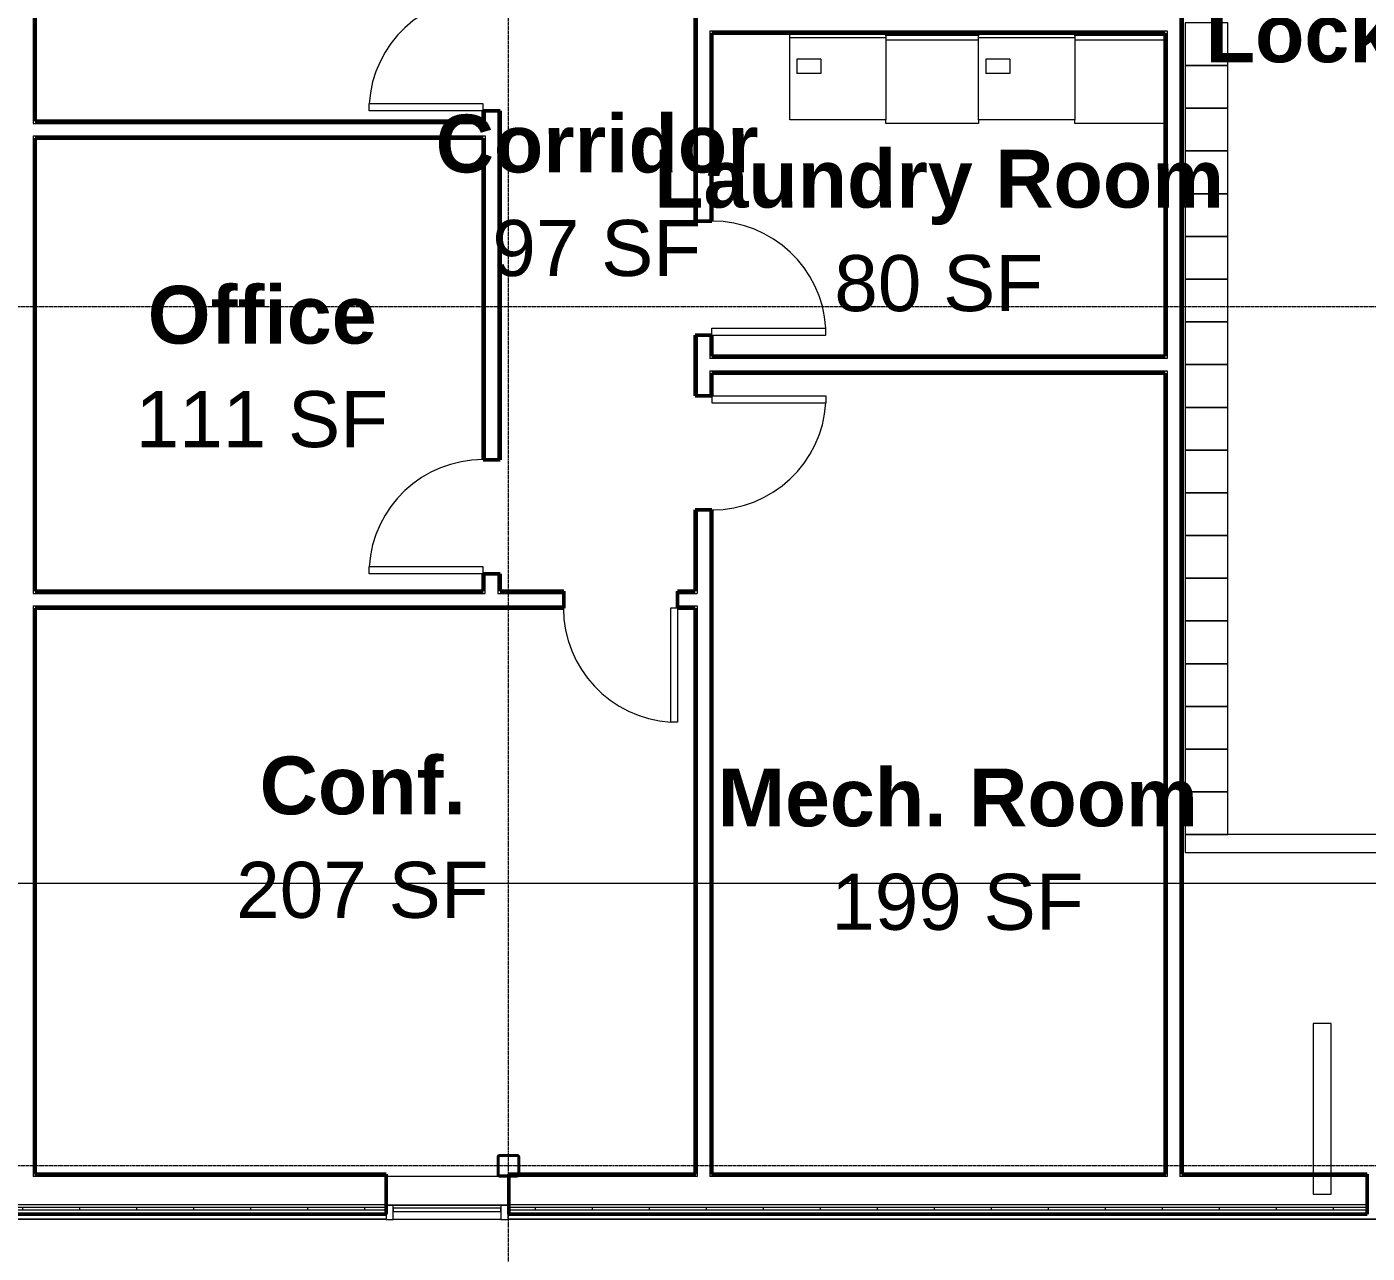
# Model space of a CAD drawing. Header units: inches. Extents: x 21806 to 26875, y -23174 to -20350.
# Drawn here: x 24977.1 to 25353.5, y -22808.9 to -22464.4 of the extents above; entities that cross this region are included whole.
import ezdxf

# ---------------------------------------------------------------- set-up
doc = ezdxf.new("R2010")
doc.units = ezdxf.units.IN
doc.header["$MEASUREMENT"] = 0
doc.linetypes.add('Grid Line 1_2_', pattern=[0.875, 0.5, -0.125, 0.125, -0.125])
for name, color, linetype, lineweight in [('A-DOOR', 31, 'Continuous', 13), ('A-GLAZ-CURT', 52, 'Continuous', 9), ('A-GLAZ-CWMG', 51, 'Continuous', 9), ('A-WALL', 113, 'Continuous', 13), ('A-WALL-PATT', 111, 'Continuous', 50), ('C-BLDG-PADS', 91, 'Continuous', 9), ('C-TOPO', 7, 'Continuous', 9), ('G-ANNO-SYMB', 111, 'Continuous', 9), ('I-FURN', 30, 'Continuous', 9), ('I-WALL', 2, 'Continuous', 13), ('L-SITE-WALL', 31, 'Continuous', 13), ('M-AREA-IDEN', 171, 'Continuous', 9), ('P-SANR-FIXT', 6, 'Continuous', 9), ('Q-SPCQ', 91, 'Continuous', 9), ('S-BEAM', 12, 'Continuous', 9), ('S-COLS', 52, 'Continuous', 9), ('S-GRID', 1, 'Continuous', 9)]:
    doc.layers.add(name, color=color, linetype=linetype, lineweight=lineweight)
doc.styles.add('Arial_2', font='arial.ttf', dxfattribs={"height": 15.736527})
doc.styles.add('Arial_B_1', font='arialbd.ttf', dxfattribs={"height": 16.236099})
pattern_1 = [(0, (0, 0), (40.96, 10.24), [1.69, -29.03, 1.69, -29.03, -163.84]), (0, (0, 0), (40.96, 10.24), [-61.44, 1.69, -59.75, 1.69, -29.03, -71.68]), (0, (0, 0), (40.96, 10.24), [-153.6, 1.69, -18.79, 1.69, -49.51]), (120, (15.36, 5.12), (-29.3481, 30.3524005), [1.69, -29.03, 1.69, -29.03, -163.84]), (120, (15.36, 5.12), (-29.3481, 30.3524005), [-61.44, 1.69, -59.75, 1.69, -29.03, -71.68]), (120, (15.36, 5.12), (-29.3481, 30.3524005), [-153.6, 1.69, -18.79, 1.69, -49.51]), (240, (20.48, 25.6), (-11.6119, -40.5924005), [1.69, -29.03, 1.69, -29.03, -163.84]), (240, (20.48, 25.6), (-11.6119, -40.5924005), [-61.44, 1.69, -59.75, 1.69, -29.03, -71.68]), (240, (20.48, 25.6), (-11.6119, -40.5924005), [-153.6, 1.69, -18.79, 1.69, -49.51])]
pattern_2 = [(0, (0, 0), (0, 16), []), (90, (0, 0), (-16, 1e-15), [])]

# ---------------------------------------------------------------- blocks, each defined once
blk = doc.blocks.new('Locker-Double S_Floor Plan21')
at = {"layer": 'I-FURN', "color": 7}
for p, q in [((12, 12), (0, 12)), ((0, 12), (0, 0)), ((12, 0), (12, 12)), ((0, 0), (12, 0))]:
    blk.add_line(p, q, dxfattribs=at)
blk = doc.blocks.new('Locker-Double S_Floor Plan22')
at = {"layer": 'I-FURN', "color": 7}
for p, q in [((12, 12), (0, 12)), ((0, 12), (0, 0)), ((12, 0), (12, 12)), ((0, 0), (12, 0))]:
    blk.add_line(p, q, dxfattribs=at)
blk = doc.blocks.new('Locker-Double S_Floor Plan23')
at = {"layer": 'I-FURN', "color": 7}
for p, q in [((12, 12), (0, 12)), ((0, 12), (0, 0)), ((12, 0), (12, 12)), ((0, 0), (12, 0))]:
    blk.add_line(p, q, dxfattribs=at)
blk = doc.blocks.new('Locker-Double S_Floor Plan24')
at = {"layer": 'I-FURN', "color": 7}
for p, q in [((12, 12), (0, 12)), ((0, 12), (0, 0)), ((12, 0), (12, 12)), ((0, 0), (12, 0))]:
    blk.add_line(p, q, dxfattribs=at)
blk = doc.blocks.new('Locker-Double S_Floor Plan25')
at = {"layer": 'I-FURN', "color": 7}
for p, q in [((12, 12), (0, 12)), ((0, 12), (0, 0)), ((12, 0), (12, 12)), ((0, 0), (12, 0))]:
    blk.add_line(p, q, dxfattribs=at)
blk = doc.blocks.new('Locker-Double S_Floor Plan26')
at = {"layer": 'I-FURN', "color": 7}
for p, q in [((12, 12), (0, 12)), ((0, 12), (0, 0)), ((12, 0), (12, 12)), ((0, 0), (12, 0))]:
    blk.add_line(p, q, dxfattribs=at)
blk = doc.blocks.new('Locker-Double S_Floor Plan27')
at = {"layer": 'I-FURN', "color": 7}
for p, q in [((12, 12), (0, 12)), ((0, 12), (0, 0)), ((12, 0), (12, 12)), ((0, 0), (12, 0))]:
    blk.add_line(p, q, dxfattribs=at)
blk = doc.blocks.new('Locker-Double S_Floor Plan28')
at = {"layer": 'I-FURN', "color": 7}
for p, q in [((12, 12), (0, 12)), ((0, 12), (0, 0)), ((12, 0), (12, 12)), ((0, 0), (12, 0))]:
    blk.add_line(p, q, dxfattribs=at)
blk = doc.blocks.new('Locker-Double S_Floor Plan29')
at = {"layer": 'I-FURN', "color": 7}
for p, q in [((12, 12), (0, 12)), ((0, 12), (0, 0)), ((12, 0), (12, 12)), ((0, 0), (12, 0))]:
    blk.add_line(p, q, dxfattribs=at)
blk = doc.blocks.new('Locker-Double S_Floor Plan30')
at = {"layer": 'I-FURN', "color": 7}
for p, q in [((12, 12), (0, 12)), ((0, 12), (0, 0)), ((12, 0), (12, 12)), ((0, 0), (12, 0))]:
    blk.add_line(p, q, dxfattribs=at)
blk = doc.blocks.new('Locker-Double S_Floor Plan31')
at = {"layer": 'I-FURN', "color": 7}
for p, q in [((12, 12), (0, 12)), ((0, 12), (0, 0)), ((12, 0), (12, 12)), ((0, 0), (12, 0))]:
    blk.add_line(p, q, dxfattribs=at)
blk = doc.blocks.new('Locker-Double S_Floor Plan32')
at = {"layer": 'I-FURN', "color": 7}
for p, q in [((12, 12), (0, 12)), ((0, 12), (0, 0)), ((12, 0), (12, 12)), ((0, 0), (12, 0))]:
    blk.add_line(p, q, dxfattribs=at)
blk = doc.blocks.new('Locker-Double S_Floor Plan33')
at = {"layer": 'I-FURN', "color": 7}
for p, q in [((12, 12), (0, 12)), ((0, 12), (0, 0)), ((12, 0), (12, 12)), ((0, 0), (12, 0))]:
    blk.add_line(p, q, dxfattribs=at)
blk = doc.blocks.new('Locker-Double S_Floor Plan34')
at = {"layer": 'I-FURN', "color": 7}
for p, q in [((12, 12), (0, 12)), ((0, 12), (0, 0)), ((12, 0), (12, 12)), ((0, 0), (12, 0))]:
    blk.add_line(p, q, dxfattribs=at)
blk = doc.blocks.new('Locker-Double S_Floor Plan35')
at = {"layer": 'I-FURN', "color": 7}
for p, q in [((12, 12), (0, 12)), ((0, 12), (0, 0)), ((12, 0), (12, 12)), ((0, 0), (12, 0))]:
    blk.add_line(p, q, dxfattribs=at)
blk = doc.blocks.new('Locker-Double S_Floor Plan36')
at = {"layer": 'I-FURN', "color": 7}
for p, q in [((12, 12), (0, 12)), ((0, 12), (0, 0)), ((12, 0), (12, 12)), ((0, 0), (12, 0))]:
    blk.add_line(p, q, dxfattribs=at)
blk = doc.blocks.new('Locker-Double S_Floor Plan37')
at = {"layer": 'I-FURN', "color": 7}
for p, q in [((12, 12), (0, 12)), ((0, 12), (0, 0)), ((12, 0), (12, 12)), ((0, 0), (12, 0))]:
    blk.add_line(p, q, dxfattribs=at)
blk = doc.blocks.new('Locker-Double S_Floor Plan38')
at = {"layer": 'I-FURN', "color": 7}
for p, q in [((12, 12), (0, 12)), ((0, 12), (0, 0)), ((12, 0), (12, 12)), ((0, 0), (12, 0))]:
    blk.add_line(p, q, dxfattribs=at)
blk = doc.blocks.new('Locker-Double S_Floor Plan39')
at = {"layer": 'I-FURN', "color": 7}
for p, q in [((12, 12), (0, 12)), ((0, 12), (0, 0)), ((12, 0), (12, 12)), ((0, 0), (12, 0))]:
    blk.add_line(p, q, dxfattribs=at)
blk = doc.blocks.new('Locker Rooms_Ryan_ifc-1-First Floor Plan')
at = {"layer": 'A-WALL', "color": 250}
for p, q in [((25378.89, -22691.3), (25302.39, -22691.3)), ((25302.39, -22691.3), (25302.39, -22696.3)), ((25302.39, -22696.3), (25378.89, -22696.3)), ((25343.39, -22744.3), (25338.39, -22744.3)), ((25338.39, -22744.3), (25338.39, -22792.3)), ((25343.39, -22792.3), (25343.39, -22744.3)), ((25338.39, -22792.3), (25343.39, -22792.3))]:
    blk.add_line(p, q, dxfattribs=at)
at = {"lineweight": 9}
for name, p in [('Locker-Double S_Floor Plan21', (25302.39, -22475.3)), ('Locker-Double S_Floor Plan22', (25302.39, -22487.3)), ('Locker-Double S_Floor Plan23', (25302.39, -22499.3)), ('Locker-Double S_Floor Plan24', (25302.39, -22511.3)), ('Locker-Double S_Floor Plan25', (25302.39, -22523.3)), ('Locker-Double S_Floor Plan26', (25302.39, -22535.3)), ('Locker-Double S_Floor Plan27', (25302.39, -22547.3)), ('Locker-Double S_Floor Plan28', (25302.39, -22559.3)), ('Locker-Double S_Floor Plan29', (25302.39, -22571.3)), ('Locker-Double S_Floor Plan30', (25302.39, -22583.3)), ('Locker-Double S_Floor Plan31', (25302.39, -22595.3)), ('Locker-Double S_Floor Plan32', (25302.39, -22607.3)), ('Locker-Double S_Floor Plan33', (25302.39, -22619.3)), ('Locker-Double S_Floor Plan34', (25302.39, -22631.3)), ('Locker-Double S_Floor Plan35', (25302.39, -22643.3)), ('Locker-Double S_Floor Plan36', (25302.39, -22655.3)), ('Locker-Double S_Floor Plan37', (25302.39, -22667.3)), ('Locker-Double S_Floor Plan38', (25302.39, -22679.3)), ('Locker-Double S_Floor Plan39', (25302.39, -22691.3))]:
    blk.add_blockref(name, p, dxfattribs=at)
blk = doc.blocks.new('HSS-Hollow Structural Section-Column - HSS6X6X1_4-V6-First Floor Plan')
at = {"layer": 'S-COLS'}
h = blk.add_hatch(dxfattribs=at)
h.set_pattern_fill('FP_6', color=256, style=0, pattern_type=2)
h.set_pattern_definition([(225, (25112.39, -22784.303), (12.6713535, -12.6713535), []), (225, (25112.39, -22803.503), (12.6713535, -12.6713535), [])])
h.paths.add_polyline_path([(2.53, 3), (-2.53, 3), (-2.86, 2.86), (-3, 2.53), (-3, -2.53), (-2.86, -2.86), (-2.53, -3), (2.53, -3), (2.86, -2.86), (3, -2.53), (3, 2.53), (2.86, 2.86)], flags=0)
h.paths.add_polyline_path([(2.53, 2.77), (2.7, 2.7), (2.77, 2.53), (2.77, -2.53), (2.7, -2.7), (2.53, -2.77), (-2.53, -2.77), (-2.7, -2.7), (-2.77, -2.53), (-2.77, 2.53), (-2.7, 2.7), (-2.53, 2.77)], flags=0)
at = {"layer": 'S-COLS', "lineweight": 30}
for p, q in [((-3, 2.53), (-3, -2.53)), ((-2.77, -2.53), (-2.77, 2.53)), ((2.53, 3), (-2.53, 3)), ((-2.53, 2.77), (2.53, 2.77)), ((2.77, 2.53), (2.77, -2.53)), ((3, -2.53), (3, 2.53)), ((2.53, -2.77), (-2.53, -2.77)), ((-2.53, -3), (2.53, -3))]:
    blk.add_line(p, q, dxfattribs=at)
for centre, radius, start, end in [((-2.53, 2.53), 0.466, 90, 180), ((-2.53, 2.53), 0.233, 90, 180), ((2.53, 2.53), 0.466, 360, 90), ((2.53, 2.53), 0.233, 0, 90), ((-2.53, -2.53), 0.466, 180, 270), ((-2.53, -2.53), 0.233, 180, 270), ((2.53, -2.53), 0.233, 270, 360), ((2.53, -2.53), 0.466, 270, 360)]:
    blk.add_arc(centre, radius, start, end, dxfattribs=at)
blk = doc.blocks.new('Single-Flush - 32_ x 84_-460923-First Floor Plan')
at = {"layer": 'A-DOOR', "lineweight": 20}
for p, q in [((14, -2.37), (14, -34.38)), ((16, -2.37), (14, -2.37)), ((16, -2.37), (16, -34.38)), ((16, -34.38), (14, -34.38))]:
    blk.add_line(p, q, dxfattribs=at)
at = {"layer": 'A-DOOR', "lineweight": 9}
blk.add_arc((16, -2.37), 32.07, 180, 266.4241, dxfattribs=at)
blk = doc.blocks.new('Single-Flush - 32_ x 84_-489871-First Floor Plan')
at = {"layer": 'A-DOOR', "lineweight": 20}
for p, q in [((14, 2.37), (14, 34.38)), ((16, 34.38), (14, 34.38)), ((16, 2.37), (16, 34.38)), ((16, 2.37), (14, 2.37))]:
    blk.add_line(p, q, dxfattribs=at)
at = {"layer": 'A-DOOR', "lineweight": 9}
blk.add_arc((16, 2.37), 32.07, 93.5759, 180, dxfattribs=at)
blk = doc.blocks.new('Girt_C - 8_D-948186-First Floor Plan')
at = {"layer": 'S-BEAM'}
for p, q in [((25109.86, -22787.3), (25078.02, -22787.3)), ((25078.02, -22795.3), (25112.52, -22795.3))]:
    blk.add_line(p, q, dxfattribs=at)
blk = doc.blocks.new('Washing Machine - 26_x26_ - Private-670433-First Floor Plan')
at = {"layer": 'P-SANR-FIXT'}
for p, q in [((1.31, 12.37), (1.31, -13)), ((2.59, 12.37), (2.59, -13)), ((26, 12.37), (26, -13)), ((1.31, -13), (0.63, -13)), ((1.41, -13), (1.31, -13)), ((26, -13), (25, -13))]:
    blk.add_line(p, q, dxfattribs=at)
blk = doc.blocks.new('Dryer - 27_ x 25_ x 35_-670434-First Floor Plan')
at = {"layer": 'Q-SPCQ'}
for p, q in [((1.42, 0.11), (28.42, 0.11)), ((1.42, -23.48), (1.42, 0.11)), ((28.42, 0.11), (28.42, -23.48)), ((19.67, -12.89), (26.42, -12.89)), ((19.67, -16.89), (19.67, -12.89)), ((26.42, -16.89), (26.42, -12.89)), ((19.67, -16.89), (26.42, -16.89)), ((1.42, -22.89), (28.42, -22.89))]:
    blk.add_line(p, q, dxfattribs=at)
blk = doc.blocks.new('Washing Machine - 26_x26_ - Private-V14-First Floor Plan')
at = {"layer": 'P-SANR-FIXT'}
for p, q in [((0.63, 13), (1.31, 13)), ((1.31, 13), (1.41, 13)), ((1.31, 13), (1.31, -13)), ((2.59, 13), (2.59, -13)), ((25, 13), (26, 13)), ((26, 13), (26, -13)), ((1.31, -13), (0.63, -13)), ((1.41, -13), (1.31, -13)), ((26, -13), (25, -13))]:
    blk.add_line(p, q, dxfattribs=at)
blk = doc.blocks.new('Dryer - 27_ x 25_ x 35_-V15-First Floor Plan')
at = {"layer": 'Q-SPCQ'}
for p, q in [((1.42, 0.11), (28.42, 0.11)), ((1.42, -23.48), (1.42, 0.11)), ((28.42, 0.11), (28.42, -24.26)), ((19.67, -12.89), (26.42, -12.89)), ((19.67, -16.89), (19.67, -12.89)), ((26.42, -16.89), (26.42, -12.89)), ((19.67, -16.89), (26.42, -16.89)), ((1.42, -22.89), (28.42, -22.89))]:
    blk.add_line(p, q, dxfattribs=at)
blk = doc.blocks.new('System Panel - Glazed-827476-First Floor Plan')
at = {"layer": 'A-GLAZ-CURT', "lineweight": 13}
for p, q in [((15.125, 1.25), (-15.125, 1.25)), ((-15.125, 1.25), (-15.125, 0.25)), ((-15.125, 0.25), (15.125, 0.25)), ((15.125, 0.25), (15.125, 1.25))]:
    blk.add_line(p, q, dxfattribs=at)
at = {"layer": 'A-GLAZ-CURT'}
for p, q in [((-15.125, 0.25), (-15.125, 1.25)), ((15.125, 1.25), (-15.125, 1.25)), ((-15.125, 0.25), (15.125, 0.25)), ((15.125, 1.25), (15.125, 0.25))]:
    blk.add_line(p, q, dxfattribs=at)
blk = doc.blocks.new('Rectangular Mullion - Rectangular Mullion 1-789464-First Floor Plan')
at = {"layer": 'A-GLAZ-CWMG'}
for p, q in [((25110.27, -22795.43), (25080.02, -22795.43)), ((25110.27, -22799.43), (25080.02, -22799.43))]:
    blk.add_line(p, q, dxfattribs=at)
blk = doc.blocks.new('Rectangular Mullion - Rectangular Mullion 1-827457-First Floor Plan')
at = {"layer": 'A-GLAZ-CWMG', "lineweight": 20}
for p, q in [((-2, 2), (0, 2)), ((-2, -2), (-2, 2)), ((0, 2), (0, -2)), ((0, -2), (-2, -2))]:
    blk.add_line(p, q, dxfattribs=at)
blk = doc.blocks.new('Rectangular Mullion - Rectangular Mullion 1-827460-First Floor Plan')
at = {"layer": 'A-GLAZ-CWMG', "lineweight": 20}
for p, q in [((0, 2), (-2, 2)), ((-2, 2), (-2, -2)), ((0, -2), (0, 2)), ((-2, -2), (0, -2))]:
    blk.add_line(p, q, dxfattribs=at)

msp = doc.modelspace()

# ---------------------------------------------------------------- hatches: boundary and pattern name
at = {"layer": 'A-WALL-PATT', "lineweight": 9}
h = msp.add_hatch(dxfattribs=at)
h.set_pattern_fill('FP_10', color=256, style=0, pattern_type=2)
h.set_pattern_definition(pattern_1)
h.paths.add_polyline_path([(24979.52, -22787.3), (24979.52, -22627.05), (24978.89, -22627.05), (24978.89, -22787.3)], flags=0)
h.paths.add_polyline_path([(24979.52, -22623.55), (24979.52, -22495.05), (24978.89, -22495.05), (24978.89, -22623.55)], flags=0)
h.paths.add_polyline_path([(24978.89, -22491.55), (24979.52, -22491.55), (24979.52, -22368.05), (24978.89, -22368.05), (24978.89, -22414.22)], flags=0)
h = msp.add_hatch(dxfattribs=at)
h.set_pattern_fill('FP_10', color=256, style=0, pattern_type=2)
h.set_pattern_definition(pattern_1)
h.paths.add_polyline_path([(25105.89, -22622.93), (25105.89, -22618.05), (25105.27, -22618.05), (25105.27, -22622.93)], flags=0)
h.paths.add_polyline_path([(25105.27, -22586.05), (25105.89, -22586.05), (25105.89, -22495.05), (25105.27, -22495.05), (25105.27, -22569.15)], flags=0)
h.paths.add_polyline_path([(25105.27, -22491.55), (25105.89, -22491.55), (25105.89, -22488.05), (25105.27, -22488.05), (25105.27, -22490.93)], flags=0)
h.paths.add_polyline_path([(25105.27, -22456.05), (25105.89, -22456.05), (25105.89, -22368.05), (25105.27, -22368.05), (25105.27, -22414.22)], flags=0)
h = msp.add_hatch(dxfattribs=at)
h.set_pattern_fill('FP_10', color=256, style=0, pattern_type=2)
h.set_pattern_definition(pattern_1)
h.paths.add_polyline_path([(25110.02, -22622.93), (25110.02, -22618.05), (25109.39, -22618.05), (25109.39, -22622.93)], flags=0)
h.paths.add_polyline_path([(25110.02, -22586.05), (25110.02, -22488.05), (25109.39, -22488.05), (25109.39, -22586.05)], flags=0)
h.paths.add_polyline_path([(25109.39, -22456.05), (25110.02, -22456.05), (25110.02, -22368.05), (25109.39, -22368.05), (25109.39, -22414.22)], flags=0)
h = msp.add_hatch(dxfattribs=at)
h.set_pattern_fill('FP_10', color=256, style=0, pattern_type=2)
h.set_pattern_definition(pattern_1)
h.paths.add_polyline_path([(25164.77, -22787.3), (25165.39, -22787.3), (25165.39, -22627.05), (25164.77, -22627.05), (25164.77, -22786.68)], flags=0)
h.paths.add_polyline_path([(25164.77, -22623.55), (25165.39, -22623.55), (25165.39, -22600.05), (25164.77, -22600.05), (25164.77, -22622.93)], flags=0)
h.paths.add_polyline_path([(25164.77, -22568.05), (25165.39, -22568.05), (25165.39, -22551.05), (25164.77, -22551.05)], flags=0)
h.paths.add_polyline_path([(25164.77, -22519.05), (25165.39, -22519.05), (25165.39, -22405.05), (25164.77, -22405.05), (25164.77, -22491.68)], flags=0)
h.paths.add_polyline_path([(25165.39, -22373.05), (25165.39, -22368.68), (25164.77, -22368.68), (25164.77, -22373.05)], flags=0)
h = msp.add_hatch(dxfattribs=at)
h.set_pattern_fill('FP_10', color=256, style=0, pattern_type=2)
h.set_pattern_definition(pattern_1)
h.paths.add_polyline_path([(25169.52, -22787.3), (25169.52, -22600.05), (25168.89, -22600.05), (25168.89, -22787.3)], flags=0)
h.paths.add_polyline_path([(25168.89, -22568.05), (25169.52, -22568.05), (25169.52, -22561.05), (25168.89, -22561.05)], flags=0)
h.paths.add_polyline_path([(25168.89, -22557.55), (25169.52, -22557.55), (25169.52, -22551.05), (25168.89, -22551.05)], flags=0)
h.paths.add_polyline_path([(25169.52, -22519.05), (25169.52, -22465.55), (25168.89, -22465.55), (25168.89, -22519.05)], flags=0)
h.paths.add_polyline_path([(25168.89, -22462.05), (25169.52, -22462.05), (25169.52, -22405.05), (25168.89, -22405.05), (25168.89, -22414.22)], flags=0)
h.paths.add_polyline_path([(25169.52, -22373.05), (25169.52, -22368.05), (25168.89, -22368.05), (25168.89, -22373.05)], flags=0)
h = msp.add_hatch(dxfattribs=at)
h.set_pattern_fill('FP_10', color=256, style=0, pattern_type=2)
h.set_pattern_definition(pattern_1)
h.paths.add_polyline_path([(25297.39, -22787.3), (25297.39, -22561.05), (25296.77, -22561.05), (25296.77, -22787.3)], flags=0)
h.paths.add_polyline_path([(25296.77, -22557.55), (25297.39, -22557.55), (25297.39, -22465.55), (25296.77, -22465.55), (25296.77, -22556.93)], flags=0)
h.paths.add_polyline_path([(25297.39, -22462.05), (25297.39, -22368.05), (25296.77, -22368.05), (25296.77, -22462.05)], flags=0)
h = msp.add_hatch(dxfattribs=at)
h.set_pattern_fill('FP_10', color=256, style=0, pattern_type=2)
h.set_pattern_definition(pattern_1)
h.paths.add_polyline_path([(25300.89, -22787.3), (25301.52, -22787.3), (25301.52, -22368.05), (25300.89, -22368.05), (25300.89, -22786.68)], flags=0)
h = msp.add_hatch(dxfattribs=at)
h.set_pattern_fill('FP_10', color=256, style=0, pattern_type=2)
h.set_pattern_definition(pattern_1)
h.paths.add_polyline_path([(25296.77, -22466.18), (25296.77, -22465.55), (25169.52, -22465.55), (25169.52, -22466.18), (25257.96, -22466.18)], flags=0)
h = msp.add_hatch(dxfattribs=at)
h.set_pattern_fill('FP_10', color=256, style=0, pattern_type=2)
h.set_pattern_definition(pattern_1)
h.paths.add_polyline_path([(24979.52, -22491.55), (25105.27, -22491.55), (25105.27, -22490.93), (24979.52, -22490.93)], flags=0)
h = msp.add_hatch(dxfattribs=at)
h.set_pattern_fill('FP_10', color=256, style=0, pattern_type=2)
h.set_pattern_definition(pattern_1)
h.paths.add_polyline_path([(24979.52, -22495.68), (25105.27, -22495.68), (25105.27, -22495.05), (24979.52, -22495.05)], flags=0)
h = msp.add_hatch(dxfattribs=at)
h.set_pattern_fill('FP_10', color=256, style=0, pattern_type=2)
h.set_pattern_definition(pattern_1)
h.paths.add_polyline_path([(25296.77, -22561.68), (25296.77, -22561.05), (25169.52, -22561.05), (25169.52, -22561.68), (25257.96, -22561.68)], flags=0)
h = msp.add_hatch(dxfattribs=at)
h.set_pattern_fill('FP_10', color=256, style=0, pattern_type=2)
h.set_pattern_definition(pattern_1)
h.paths.add_polyline_path([(25105.89, -22623.55), (25105.89, -22622.93), (24979.52, -22622.93), (24979.52, -22623.55), (24981.5, -22623.55)], flags=0)
h.paths.add_polyline_path([(25127.89, -22623.55), (25127.89, -22622.93), (25109.39, -22622.93), (25109.39, -22623.55)], flags=0)
h.paths.add_polyline_path([(25159.89, -22623.55), (25164.77, -22623.55), (25164.77, -22622.93), (25159.89, -22622.93)], flags=0)
h = msp.add_hatch(dxfattribs=at)
h.set_pattern_fill('FP_10', color=256, style=0, pattern_type=2)
h.set_pattern_definition(pattern_1)
h.paths.add_polyline_path([(24981.5, -22627.68), (25127.89, -22627.68), (25127.89, -22627.05), (24979.52, -22627.05), (24979.52, -22627.68)], flags=0)
h.paths.add_polyline_path([(25164.77, -22627.68), (25164.77, -22627.05), (25159.89, -22627.05), (25159.89, -22627.68)], flags=0)
h = msp.add_hatch(dxfattribs=at)
h.set_pattern_fill('FP_12', color=256, style=0, pattern_type=2)
h.set_pattern_definition(pattern_2)
h.paths.add_polyline_path([(24244.02, -22796.8), (25078.02, -22796.8), (25078.02, -22796.05), (24244.02, -22796.05)], flags=0)
h = msp.add_hatch(dxfattribs=at)
h.set_pattern_fill('FP_12', color=256, style=0, pattern_type=2)
h.set_pattern_definition(pattern_2)
h.paths.add_polyline_path([(25353.52, -22796.8), (25353.52, -22796.05), (25112.52, -22796.05), (25112.52, -22796.8), (25257.96, -22796.8)], flags=0)

# ---------------------------------------------------------------- linework, layer by layer
at = {"layer": 'A-WALL'}
for p, q in [((24978.89, -22368.05), (24978.89, -22491.55)), ((25300.89, -22368.05), (25300.89, -22787.3)), ((25165.39, -22405.05), (25165.39, -22519.05)), ((25168.89, -22465.55), (25168.89, -22519.05)), ((25168.89, -22465.55), (25297.39, -22465.55)), ((25297.39, -22465.55), (25297.39, -22557.55)), ((25105.89, -22488.05), (25105.89, -22491.55)), ((25109.39, -22488.05), (25109.39, -22586.05)), ((24978.89, -22491.55), (25105.89, -22491.55)), ((24978.89, -22495.05), (24978.89, -22623.55)), ((24978.89, -22495.05), (25105.89, -22495.05)), ((25105.89, -22495.05), (25105.89, -22586.05)), ((25165.39, -22551.05), (25165.39, -22568.05)), ((25168.89, -22551.05), (25168.89, -22557.55)), ((25297.39, -22557.55), (25168.89, -22557.55)), ((25168.89, -22561.05), (25168.89, -22568.05)), ((25168.89, -22561.05), (25297.39, -22561.05)), ((25297.39, -22561.05), (25297.39, -22787.3)), ((25165.39, -22600.05), (25165.39, -22623.55)), ((25168.89, -22600.05), (25168.89, -22787.3)), ((25105.89, -22623.55), (25105.89, -22618.05)), ((25109.39, -22618.05), (25109.39, -22623.55)), ((24978.89, -22623.55), (25105.89, -22623.55)), ((25109.39, -22623.55), (25127.89, -22623.55)), ((25159.89, -22623.55), (25165.39, -22623.55)), ((24978.89, -22627.05), (24978.89, -22787.3)), ((24978.89, -22627.05), (25127.89, -22627.05)), ((25159.89, -22627.05), (25165.39, -22627.05)), ((25165.39, -22627.05), (25165.39, -22787.3)), ((25078.02, -22787.3), (24978.89, -22787.3)), ((24979.52, -22786.68), (24979.52, -22787.3)), ((25165.39, -22787.3), (25114.92, -22787.3)), ((25164.77, -22786.68), (25164.77, -22787.3)), ((25296.77, -22787.3), (25168.89, -22787.3)), ((25169.52, -22786.68), (25169.52, -22787.3)), ((25296.77, -22786.68), (25296.77, -22787.3)), ((25297.39, -22787.3), (25296.77, -22787.3)), ((25353.52, -22787.3), (25300.89, -22787.3)), ((25301.52, -22786.68), (25301.52, -22787.3)), ((25078.02, -22795.3), (24244.02, -22795.3)), ((25078.02, -22796.05), (24244.02, -22796.05)), ((25078.02, -22796.8), (24244.02, -22796.8)), ((25353.52, -22795.3), (25112.52, -22795.3)), ((25353.52, -22796.05), (25112.52, -22796.05)), ((25353.52, -22796.8), (25112.52, -22796.8)), ((25078.02, -22797.68), (24244.02, -22797.68)), ((25353.52, -22797.68), (25112.52, -22797.68))]:
    msp.add_line(p, q, dxfattribs=at)
at = {"layer": 'C-BLDG-PADS'}
for p, q in [((24243.77, -22799.3), (25078.02, -22799.3)), ((25112.27, -22799.3), (25801.77, -22799.3))]:
    msp.add_line(p, q, dxfattribs=at)
at = {"layer": 'C-TOPO'}
for p, q in [((25078.02, -22799.3), (24243.77, -22799.3)), ((25801.77, -22799.3), (25112.27, -22799.3))]:
    msp.add_line(p, q, dxfattribs=at)
at = {"layer": 'G-ANNO-SYMB'}
msp.add_line((26355.26, -22705.01), (21884.02, -22705.01), dxfattribs=at)
at = {"layer": 'I-WALL', "lineweight": 50}
for p, q in [((24979.52, -22490.93), (24979.52, -22368.68)), ((25301.52, -22786.68), (25301.52, -22368.68)), ((25164.77, -22405.05), (25164.77, -22519.05)), ((25169.52, -22519.05), (25169.52, -22466.18)), ((25169.52, -22466.18), (25296.77, -22466.18)), ((25296.77, -22466.18), (25296.77, -22556.93)), ((25110.02, -22488.05), (25105.27, -22488.05)), ((25105.27, -22488.05), (25105.27, -22490.93)), ((25110.02, -22586.05), (25110.02, -22488.05)), ((25105.27, -22490.93), (24979.52, -22490.93)), ((24979.52, -22622.93), (24979.52, -22495.68)), ((24979.52, -22495.68), (25105.27, -22495.68)), ((25105.27, -22495.68), (25105.27, -22586.05)), ((25164.77, -22519.05), (25169.52, -22519.05)), ((25169.52, -22551.05), (25164.77, -22551.05)), ((25164.77, -22551.05), (25164.77, -22568.05)), ((25169.52, -22556.93), (25169.52, -22551.05)), ((25296.77, -22556.93), (25169.52, -22556.93)), ((25169.52, -22568.05), (25169.52, -22561.68)), ((25169.52, -22561.68), (25296.77, -22561.68)), ((25296.77, -22561.68), (25296.77, -22786.68)), ((25164.77, -22568.05), (25169.52, -22568.05)), ((25105.27, -22586.05), (25110.02, -22586.05)), ((25169.52, -22600.05), (25164.77, -22600.05)), ((25164.77, -22600.05), (25164.77, -22622.93)), ((25169.52, -22786.68), (25169.52, -22600.05)), ((25110.02, -22618.05), (25105.27, -22618.05)), ((25105.27, -22618.05), (25105.27, -22622.93)), ((25110.02, -22622.93), (25110.02, -22618.05)), ((25105.27, -22622.93), (24979.52, -22622.93)), ((25127.89, -22622.93), (25110.02, -22622.93)), ((25127.89, -22627.68), (25127.89, -22622.93)), ((25164.77, -22622.93), (25159.89, -22622.93)), ((25159.89, -22622.93), (25159.89, -22627.68)), ((24979.52, -22786.68), (24979.52, -22627.68)), ((24979.52, -22627.68), (25127.89, -22627.68)), ((25159.89, -22627.68), (25164.77, -22627.68)), ((25164.77, -22627.68), (25164.77, -22786.68))]:
    msp.add_line(p, q, dxfattribs=at)
at = {"layer": 'L-SITE-WALL', "lineweight": 50}
for p, q in [((25078.02, -22786.68), (24979.52, -22786.68)), ((25078.02, -22797.93), (25078.02, -22786.68)), ((25115.16, -22786.68), (25112.52, -22786.68)), ((25112.52, -22786.68), (25112.52, -22787.07)), ((25112.52, -22787.3), (25112.52, -22797.93)), ((25164.77, -22786.68), (25115.39, -22786.68)), ((25296.77, -22786.68), (25169.52, -22786.68)), ((25353.52, -22786.68), (25301.52, -22786.68)), ((25353.52, -22797.93), (25353.52, -22786.68)), ((24244.02, -22797.93), (25078.02, -22797.93)), ((25112.52, -22797.93), (25353.52, -22797.93))]:
    msp.add_line(p, q, dxfattribs=at)
at = {"layer": 'S-GRID', "linetype": 'Grid Line 1_2_'}
for p, q in [((25112.39, -23162.87), (25112.39, -20779.92)), ((26875.46, -22543.05), (22016.39, -22543.05)), ((26875.46, -22784.3), (22016.39, -22784.3))]:
    msp.add_line(p, q, dxfattribs=at)

# ---------------------------------------------------------------- block references
at = {"lineweight": 5}
msp.add_blockref('Locker Rooms_Ryan_ifc-1-First Floor Plan', (0, 0), dxfattribs=at)
at = {"layer": 'A-DOOR'}
for name, p, rotation in [('Single-Flush - 32_ x 84_-460923-First Floor Plan', (25107.64, -22472.05), 270), ('Single-Flush - 32_ x 84_-489871-First Floor Plan', (25167.14, -22535.05), 270), ('Single-Flush - 32_ x 84_-460923-First Floor Plan', (25167.14, -22584.05), 90), ('Single-Flush - 32_ x 84_-460923-First Floor Plan', (25107.64, -22602.05), 270)]:
    msp.add_blockref(name, p, dxfattribs=dict(at, rotation=rotation))
msp.add_blockref('Single-Flush - 32_ x 84_-460923-First Floor Plan', (25143.89, -22625.3), dxfattribs=at)
at = {"layer": 'A-GLAZ-CURT'}
msp.add_blockref('System Panel - Glazed-827476-First Floor Plan', (25095.14, -22797.43), dxfattribs=at)
at = {"layer": 'A-GLAZ-CWMG', "rotation": 180}
msp.add_blockref('Rectangular Mullion - Rectangular Mullion 1-827460-First Floor Plan', (25078.02, -22797.43), dxfattribs=at)
at = {"layer": 'A-GLAZ-CWMG'}
msp.add_blockref('Rectangular Mullion - Rectangular Mullion 1-789464-First Floor Plan', (0, 0), dxfattribs=at)
at = {"layer": 'A-GLAZ-CWMG', "extrusion": (0, 0, -1), "rotation": 180}
msp.add_blockref('Rectangular Mullion - Rectangular Mullion 1-827457-First Floor Plan', (-25112.27, -22797.43), dxfattribs=at)
at = {"layer": 'P-SANR-FIXT', "rotation": 270}
for name, p in [('Washing Machine - 26_x26_ - Private-V14-First Floor Plan', (25231.39, -22465.55)), ('Washing Machine - 26_x26_ - Private-670433-First Floor Plan', (25284.39, -22465.55))]:
    msp.add_blockref(name, p, dxfattribs=at)
at = {"layer": 'Q-SPCQ', "rotation": 180}
for name, p in [('Dryer - 27_ x 25_ x 35_-V15-First Floor Plan', (25219.81, -22490.44)), ('Dryer - 27_ x 25_ x 35_-670434-First Floor Plan', (25272.81, -22490.44))]:
    msp.add_blockref(name, p, dxfattribs=at)
at = {"layer": 'S-BEAM'}
msp.add_blockref('Girt_C - 8_D-948186-First Floor Plan', (0, 0), dxfattribs=at)
at = {"layer": 'S-COLS', "rotation": 180}
msp.add_blockref('HSS-Hollow Structural Section-Column - HSS6X6X1_4-V6-First Floor Plan', (25112.39, -22784.3), dxfattribs=at)

# ---------------------------------------------------------------- texts
at = {"layer": 'M-AREA-IDEN', "attachment_point": 2, "line_spacing_factor": 0.938532}
for s, insert, char_height, width, style in [('Locker Room Men', (25406.46, -22458.16), 16.2361, 228.096, 'Arial_B_1'), ('Corridor', (25137.28, -22489.1), 16.236, 105.216, 'Arial_B_1'), ('Laundry Room', (25233.31, -22498.97), 16.2361, 185.664, 'Arial_B_1'), ('97 SF', (25137.17, -22518.68), 15.737, 69.888, 'Arial_2'), ('80 SF', (25233.2, -22528.55), 15.737, 69.888, 'Arial_2'), ('Office', (25043.24, -22537.17), 16.236, 74.688, 'Arial_B_1'), ('111 SF', (25043.13, -22566.75), 15.737, 84.48, 'Arial_2'), ('Conf.', (25071.48, -22669.36), 16.236, 67.392, 'Arial_B_1'), ('Mech. Room', (25238.56, -22672.73), 16.236, 156.48, 'Arial_B_1'), ('207 SF', (25071.37, -22698.94), 15.737, 84.48, 'Arial_2'), ('199 SF', (25238.45, -22702.3), 15.737, 84.48, 'Arial_2')]:
    msp.add_mtext(s, dxfattribs=dict(at, insert=insert, char_height=char_height, width=width, style=style))

doc.saveas('drawing.dxf')
